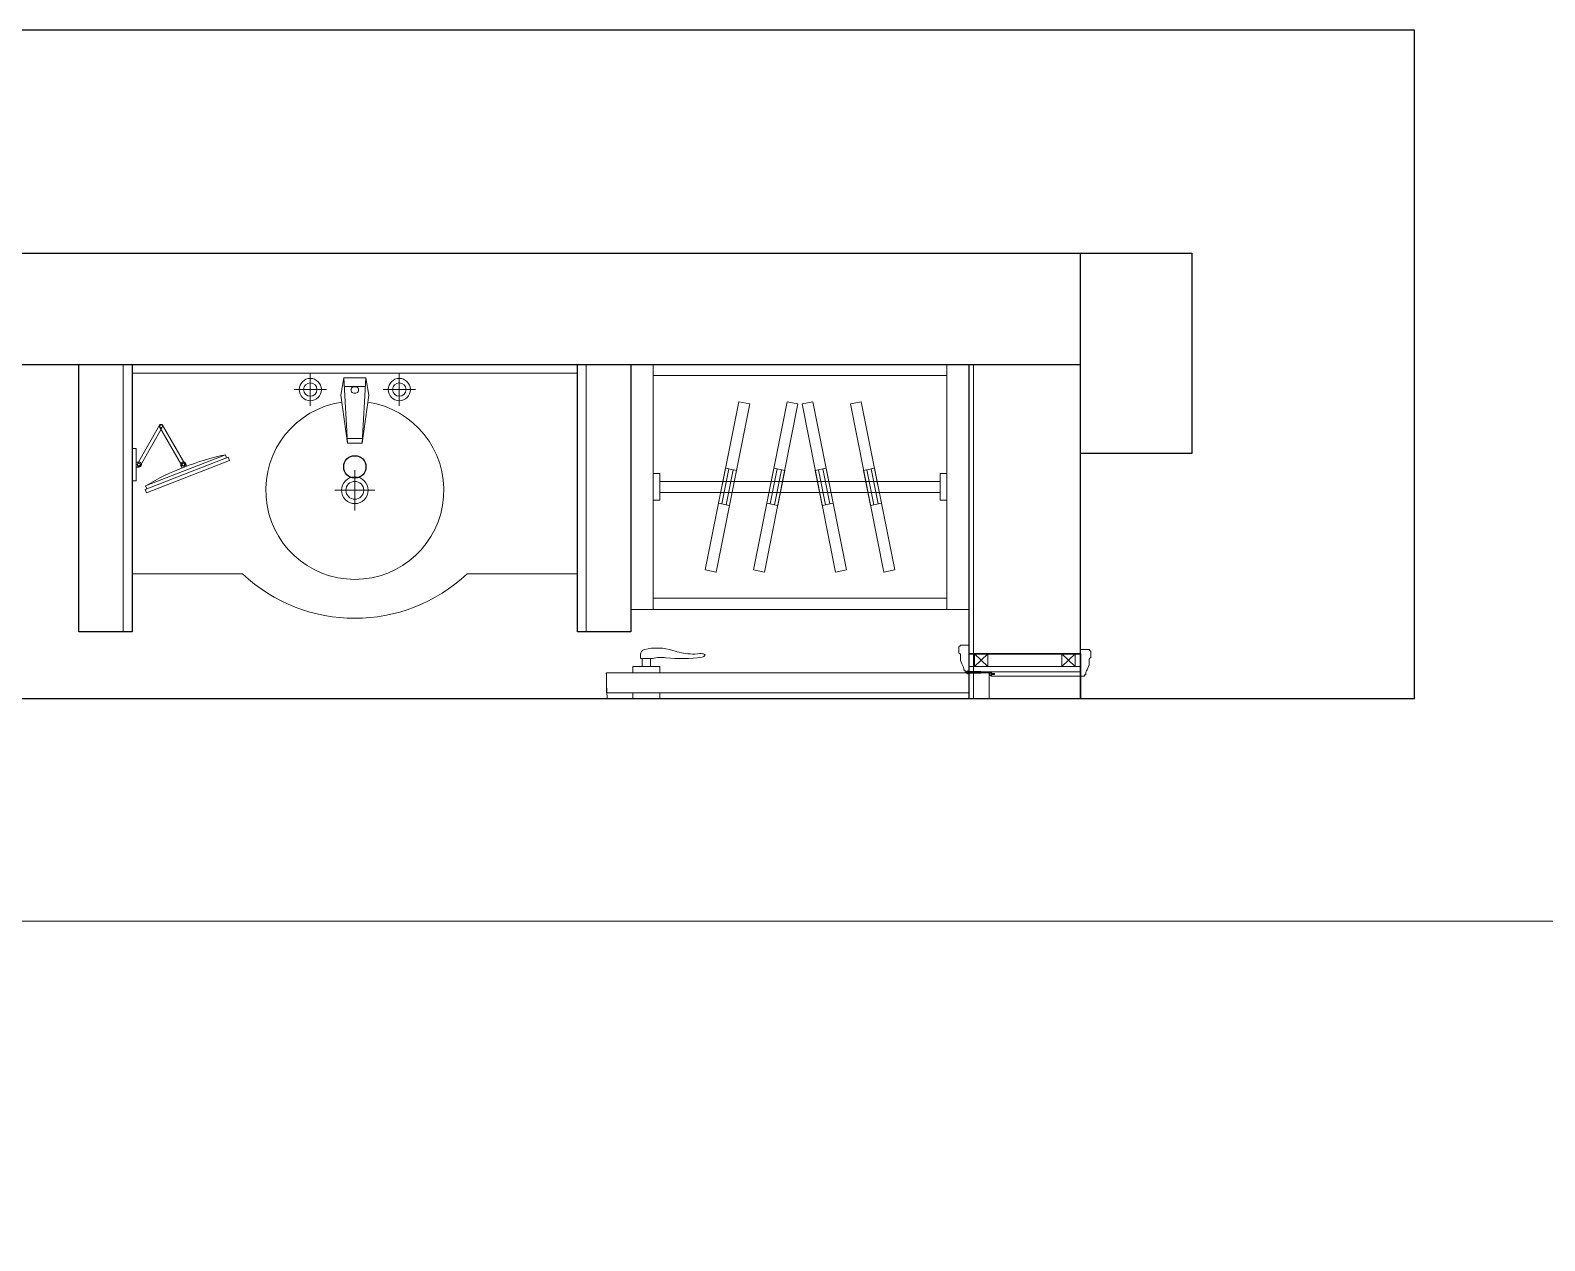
# Model space of a CAD drawing. Header units: millimetres. Extents: x 3162 to 221128, y -144913 to 11496.
# Drawn here: x 43200 to 46602, y -62878 to -60161 of the extents above; entities that cross this region are included whole.
import ezdxf
from ezdxf.xclip import XClip

# ---------------------------------------------------------------- set-up
doc = ezdxf.new("R2010")
doc.units = ezdxf.units.MM
doc.header["$LTSCALE"] = 10
doc.header["$XCLIPFRAME"] = 2
for name, pattern in [('ACAD_ISO03W100', [30, 12, -18]), ('DASH', [8.89, 6.35, -2.54]), ('DOTE', [61.468, 50.8, -5.08, 0.508, -5.08]), ('HIDDEN', [9.525, 6.35, -3.175])]:
    doc.linetypes.add(name, pattern=pattern)
for name, color, linetype, lineweight in [('Drawing【图框、表格】', 150, 'Continuous', 0), ('FC-Doorsill【门槛线】', 8, 'Continuous', 0), ('FF-Complete【墙体完成线】', 6, 'Continuous', 0), ('FF-Door【门】', 51, 'Continuous', 0), ('FF-FIXT【洁具】', 31, 'Continuous', 0), ('FF-MT【门套】', 20, 'Continuous', 0), ('FF-【活动成品家具】', 51, 'Continuous', 0), ('Hidden【虚线】', 136, 'DASH', 0)]:
    doc.layers.add(name, color=color, linetype=linetype, lineweight=lineweight)
for name, color, linetype in [('SYMBOL【符号】', 136, 'Continuous'), ('WALL_NEW【新建墙体】', 4, 'Continuous'), ('WALL【墙体】', 7, 'Continuous')]:
    doc.layers.add(name, color=color, linetype=linetype)

# ---------------------------------------------------------------- blocks, each defined once
blk = doc.blocks.new('洗手台40')
at = {"color": 8}
for p, q in [((194.8, 336.5), (194.8, 263.5)), ((231.3, 300), (158.3, 300)), ((-31.3, 245.1), (-31.3, 154.9)), ((182.2, 231.4), (74.6, 216.7)), ((221.1, 225), (74.6, 216.7)), ((74.6, 216.7), (74.6, 200)), ((84.7, 217.2), (84.7, 200)), ((221.1, 225), (182.2, 231.4)), ((201.4, 223.9), (201.4, 200)), ((221.1, 225), (221.1, 200)), ((13.8, 200), (-76.3, 200)), ((74.6, 183.3), (74.6, 200)), ((221.1, 175), (74.6, 183.3)), ((182.2, 168.6), (74.6, 183.3)), ((84.7, 182.8), (84.7, 200)), ((221.1, 175), (182.2, 168.6)), ((201.4, 176.1), (201.4, 200)), ((221.1, 175), (221.1, 200)), ((194.8, 136.5), (194.8, 63.5)), ((231.3, 100), (158.3, 100))]:
    blk.add_line(p, q, dxfattribs=at)
for centre, radius in [((194.8, 300), 25), ((194.8, 300), 15), ((-31.3, 200), 30), ((-31.3, 200), 20), ((194.8, 100), 25), ((194.8, 100), 15)]:
    blk.add_circle(centre, radius, dxfattribs=at)
blk.add_arc((-31.3, 200), 200, 8.4238, 351.5762)
for centre, start, end in [((194, 201.2), 350.5252, 189.4748), ((194, 198.8), 170.5252, 9.4748)]:
    blk.add_arc(centre, 7.19, start, end, dxfattribs=at)
blk = doc.blocks.new('刮须镜平面')
at = {"color": 0, "ltscale": 0.4}
for p, q in [((-118.2, 1.9), (-68.3, 88.4)), ((-61.6, 84.6), (-111.6, -1.9)), ((-68.3, 84.6), (-18.3, -1.9)), ((-11.7, 1.9), (-61.6, 88.4)), ((-9.2, 36.5), (0, 36.5)), ((-9.2, -36.5), (-9.2, 36.5)), ((0, 36.5), (0, -36.5)), ((-218.4, 9.3), (-215.7, 16.4)), ((-32.2, -63), (-218.4, 9.3)), ((-215.7, 16.4), (-29.4, -55.8)), ((-212.1, 15), (-209.3, 22.2)), ((-209.3, 22.2), (-30.2, -47.3)), ((-122.3, -3.3), (-120.3, 2.1)), ((-9.2, 5.8), (-15, 5.8)), ((-111.6, -7.5), (-109.5, -2.1)), ((-9.2, -5.8), (-15, -5.8)), ((-33, -54.4), (-30.2, -47.3)), ((-29.4, -55.8), (-32.2, -63)), ((0, -36.5), (-9.2, -36.5))]:
    blk.add_line(p, q, dxfattribs=at)
for centre in [(-64.9, 86.5), (-114.9, 0), (-15, 0)]:
    blk.add_circle(centre, 3.07, dxfattribs=at)
for centre, radius, start, end in [((-64.9, 86.5), 3.84, 30, 210), ((-64.9, 86.5), 3.84, 330, 150), ((-335.4, -568.2), 603.7, 59.6373, 77.9472), ((-114.9, 0), 5.76, 338.7922, 158.7922), ((-114.9, 0), 3.84, 150, 330), ((-15, 0), 5.76, 90, 270), ((-15, 0), 3.84, 210, 30)]:
    blk.add_arc(centre, radius, start, end, dxfattribs=at)
blk = doc.blocks.new('*U803', base_point=(20486.2, -29895.8))
for points in [[(20536.2, -30445.8), (20486.2, -30445.8), (20486.2, -29895.8), (20536.2, -29895.8)], [(21196.2, -29895.8), (21246.2, -29895.8), (21246.2, -30445.8), (21196.2, -30445.8)]]:
    blk.add_lwpolyline(points, close=True)
for points in [[(20536.2, -29895.8), (21196.2, -29895.8)], [(20536.2, -30445.8), (21196.2, -30445.8)]]:
    blk.add_lwpolyline(points)
at = {"color": 0}
for points in [[(20536.2, -29920.8), (21196.2, -29920.8)], [(20536.2, -30420.8), (21196.2, -30420.8)]]:
    blk.add_lwpolyline(points, dxfattribs=at)
at = {"color": 0, "linetype": 'DASH', "ltscale": 24}
for points in [[(20653.5, -30357.1), (20728.6, -29979.5), (20753.2, -29984.4), (20678.1, -30362)], [(20762.1, -30357.1), (20837.2, -29979.5), (20861.7, -29984.4), (20786.6, -30362)], [(20895.2, -29979.5), (20970.3, -30357.1), (20945.8, -30362), (20870.7, -29984.4)], [(21003.8, -29979.5), (21078.9, -30357.1), (21054.4, -30362), (20979.3, -29984.4)], [(20683.3, -30207.6), (20698.9, -30129.1), (20723.4, -30134), (20707.8, -30212.4)], [(20690.6, -30209), (20706.3, -30130.6), (20716.1, -30132.5), (20700.5, -30211)], [(20791.9, -30207.6), (20807.5, -30129.1), (20832, -30134), (20816.4, -30212.4)], [(20799.2, -30209), (20814.8, -30130.6), (20824.6, -30132.5), (20809, -30211)], [(20925, -30129.1), (20940.6, -30207.6), (20916, -30212.4), (20900.4, -30134)], [(20917.6, -30130.6), (20933.2, -30209), (20923.4, -30211), (20907.8, -30132.5)], [(21033.5, -30129.1), (21049.1, -30207.6), (21024.6, -30212.4), (21009, -30134)], [(21026.2, -30130.6), (21041.8, -30209), (21032, -30211), (21016.4, -30132.5)]]:
    blk.add_lwpolyline(points, close=True, dxfattribs=at)
at = {"color": 0}
for points in [[(20551.2, -30200.8), (20536.2, -30200.8), (20536.2, -30140.8), (20551.2, -30140.8)], [(21181.2, -30140.8), (21196.2, -30140.8), (21196.2, -30200.8), (21181.2, -30200.8)], [(21181.2, -30140.8), (21196.2, -30140.8), (21196.2, -30200.8), (21181.2, -30200.8)]]:
    blk.add_lwpolyline(points, close=True, dxfattribs=at)
at = {"color": 0, "linetype": 'DASH', "ltscale": 24}
for points in [[(20551.2, -30158.3), (21181.2, -30158.3)], [(20551.2, -30183.3), (21181.2, -30183.3)]]:
    blk.add_lwpolyline(points, dxfattribs=at)
blk = doc.blocks.new('门套线03')
at = {"ltscale": 100}
blk.add_lwpolyline([(60, 0), (60, 19.7, -0.339185), (56.6, 23.1), (42, 23.1, -0.360475), (38.5, 19.7), (29.2, 19.7, 0.137802), (14.5, 14.7, -0.16589), (3.4, 11.9), (3.4, 8.7), (0, 8.7), (0, 0)], format="xyb", close=True, dxfattribs=at)
blk = doc.blocks.new('HL_Door_Hinge')
at = {"color": 0, "linetype": 'DOTE', "ltscale": 0.04}
for p, q in [((-4, 3), (4, 3)), ((0, -1), (0, 7))]:
    blk.add_line(p, q, dxfattribs=at)
at = {"color": 0, "linetype": 'DASH', "ltscale": 5}
for p, q in [((-2, -26), (-2, 0.8)), ((-0.5, -26), (-0.5, 0)), ((0.5, -26), (0.5, 0)), ((2, -26), (2, 0.8)), ((-0.5, -26), (-2, -26)), ((0.5, -26), (2, -26))]:
    blk.add_line(p, q, dxfattribs=at)
for radius in [3, 2]:
    blk.add_circle((0, 3), radius, dxfattribs=at)
blk = doc.blocks.new('HL_Door_Seal')
at = {"color": 0}
for p, q in [((5, 0), (-5, 0)), ((-1, 6), (-0.5, 6.5)), ((-1, 6), (-0.5, 6)), ((-1, 5.5), (-0.5, 6)), ((-1, 5.5), (-0.5, 5.5)), ((-1, 5), (-0.5, 5.5)), ((-1, 4.5), (-0.5, 5)), ((-1, 5), (-0.5, 5)), ((-1, 4.5), (-0.5, 4.5)), ((-1, 4), (-0.5, 4.5)), ((-1, 4), (-0.5, 4)), ((-1, 3.5), (-0.5, 4)), ((-1, 3.5), (-0.5, 3.5)), ((-1, 3), (-0.5, 3.5)), ((-1, 3), (-0.5, 3)), ((-1, 2.5), (-0.5, 3)), ((-1, 2.5), (-0.5, 2.5)), ((-1, 2), (-0.5, 2.5)), ((-1, 2), (-0.5, 2)), ((-1, 1.5), (-0.5, 2)), ((-1, 1.5), (-0.5, 1.5)), ((-1, 1), (-0.5, 1.5)), ((-1, 1), (-0.5, 1)), ((-1, 0.5), (-0.5, 1)), ((-1, 0.5), (-0.5, 0.5)), ((-1, 0), (-0.5, 0.5)), ((-0.5, 6.5), (0.5, 6.5)), ((1, 6), (0.5, 6.5)), ((1, 6), (0.5, 6)), ((1, 5.5), (0.5, 6)), ((1, 5.5), (0.5, 5.5)), ((1, 5), (0.5, 5.5)), ((1, 5), (0.5, 5)), ((1, 4.5), (0.5, 5)), ((1, 4.5), (0.5, 4.5)), ((1, 4), (0.5, 4.5)), ((1, 4), (0.5, 4)), ((1, 3.5), (0.5, 4)), ((1, 3.5), (0.5, 3.5)), ((1, 3), (0.5, 3.5)), ((1, 3), (0.5, 3)), ((1, 2.5), (0.5, 3)), ((1, 2.5), (0.5, 2.5)), ((1, 2), (0.5, 2.5)), ((1, 2), (0.5, 2)), ((1, 1.5), (0.5, 2)), ((1, 1.5), (0.5, 1.5)), ((1, 1), (0.5, 1.5)), ((1, 1), (0.5, 1)), ((1, 0.5), (0.5, 1)), ((1, 0.5), (0.5, 0.5)), ((1, 0), (0.5, 0.5))]:
    blk.add_line(p, q, dxfattribs=at)
blk.add_lwpolyline([(-3.9, -1, 0.774597), (3.9, -1)], format="xyb", close=True, dxfattribs=at)
blk.add_arc((0, 0), 5, 180, 0.0005, dxfattribs=at)
blk = doc.blocks.new('门把手02')
at = {"color": 250}
for p, q in [((-13.5, 32.2), (-13.5, 40.9)), ((-30.4, 14.6), (-15.2, 14.6)), ((-30.4, 0), (-30.4, 14.6)), ((30.4, 0), (-30.4, 0)), ((-15.2, 14.6), (19.6, 14.6)), ((-15.2, 14.6), (19.6, 14.6)), ((12.9, 32.2), (-13.5, 32.2)), ((-9.4, 14.6), (-9.4, 32.2)), ((9.4, 14.6), (9.4, 32.2)), ((19.6, 14.6), (30.4, 14.6)), ((30.4, 14.6), (30.4, 0))]:
    blk.add_line(p, q, dxfattribs=at)
at = {"color": 250, "extrusion": (0, 0, -1)}
for centre, major_axis, start_param, end_param in [((-1.3, 40.9), (-8.59, 8.59), 5.497787, 6.813202), ((23.4, -64.1), (-0.1, 120), -0.233047, 0.306451), ((33.8, -51.4), (0, 86), -0.231441, 0.114669), ((79.3, 368.4), (-0.1, 336.3), 3.005111, 3.247916), ((107.8, 189.2), (1.8, 147), 3.194781, 3.464277), ((105.2, 172), (-91.7, 91.7), 3.813778, 3.981187), ((122.5, 24), (-13.7, 13.7), 0.647464, 1.248663), ((124, 43.6), (5.92, 5.92), 1.238085, 2.228964), ((130.6, 40.4), (-0.729, 0.729), 1.325662, 2.819982), ((12.9, 37.2), (3.58, 3.58), 2.124304, 2.356194)]:
    blk.add_ellipse(centre, major_axis=major_axis, ratio=1, start_param=start_param, end_param=end_param, dxfattribs=at)
blk = doc.blocks.new('hld_1_819.978_250_门把手02_门套线03_45_0_0_3_40_0_1_1')
at = {"layer": 'FC-Doorsill【门槛线】'}
for p, q in [((-0.5, 0.1389), (0.5, 0.1389)), ((-0.5, -0.1389), (0.5, -0.1389))]:
    blk.add_line(p, q, dxfattribs=at)
at = {"layer": 'FF-Door【门】'}
blk.add_lwpolyline([(-0.4528, 0.1389), (-0.4028, 0.1389), (-0.4028, 1.0444), (-0.4528, 1.0444)], close=True, dxfattribs=at)
at = {"layer": 'FF-Door【门】', "color": 250, "linetype": 'ACAD_ISO03W100', "ltscale": 0.104167}
blk.add_lwpolyline([(-0.4528, 0.1389), (0.4528, 0.1389), (0.4528, 0.0889), (-0.4528, 0.0889)], close=True, dxfattribs=at)
at = {"layer": 'FF-Door【门】', "color": 8, "linetype": 'HIDDEN', "ltscale": 60}
blk.add_arc((-0.4528, 0.1389), 0.9056, 0, 90, dxfattribs=at)
at = {"layer": 'FF-MT【门套】', "color": 250}
for p, q in [((-0.4689, 0.1256), (-0.5, 0.0922)), ((-0.4689, 0.0922), (-0.5, 0.1256)), ((0.4689, 0.1256), (0.5, 0.0922)), ((0.4689, 0.0922), (0.5, 0.1256)), ((-0.5, -0.0922), (-0.4689, -0.1256)), ((-0.5, -0.1256), (-0.4689, -0.0922)), ((0.5, -0.0922), (0.4689, -0.1256)), ((0.5, -0.1256), (0.4689, -0.0922))]:
    blk.add_line(p, q, dxfattribs=at)
for points in [[(-0.5, 0.1389), (-0.4689, 0.1389), (-0.4689, 0.1256), (-0.5, 0.1256)], [(-0.4689, 0.1256), (-0.4689, 0.0922), (-0.5, 0.0922), (-0.5, 0.1256)], [(-0.4689, 0.1389), (-0.4556, 0.1389), (-0.4556, -0.1389), (-0.4689, -0.1389)], [(0.4689, 0.1389), (0.4556, 0.1389), (0.4556, -0.1389), (0.4689, -0.1389)], [(0.5, 0.1389), (0.4689, 0.1389), (0.4689, 0.1256), (0.5, 0.1256)], [(0.4689, 0.1256), (0.4689, 0.0922), (0.5, 0.0922), (0.5, 0.1256)], [(-0.5, -0.0922), (-0.5, -0.1256), (-0.4689, -0.1256), (-0.4689, -0.0922)], [(0.5, -0.0922), (0.5, -0.1256), (0.4689, -0.1256), (0.4689, -0.0922)], [(-0.5, -0.1389), (-0.4689, -0.1389), (-0.4689, -0.1256), (-0.5, -0.1256)], [(0.5, -0.1389), (0.4689, -0.1389), (0.4689, -0.1256), (0.5, -0.1256)]]:
    blk.add_lwpolyline(points, close=True, dxfattribs=at)
at = {"layer": 'FF-MT【门套】'}
for points in [[(-0.5, 0.1389), (-0.4556, 0.1389), (-0.4556, 0.0833), (-0.4444, 0.0833), (-0.4444, -0.1389), (-0.5, -0.1389)], [(0.5, 0.1389), (0.4556, 0.1389), (0.4556, 0.0833), (0.4444, 0.0833), (0.4444, -0.1389), (0.5, -0.1389)]]:
    blk.add_lwpolyline(points, close=True, dxfattribs=at)
at = {"layer": 'FF-Door【门】', "color": 250, "yscale": 0.001111138856807, "zscale": 0.001111138856807}
for name, p, xscale, rotation in [('门把手02', (-0.4528, 0.9444), -0.001111138856807, 90.00000000000593), ('门把手02', (-0.4028, 0.9444), 0.001111138856807, 270.0000000000178), ('HL_Door_Seal', (-0.45, 0.0833), 0.001111138856807, 180.0000000000119), ('HL_Door_Seal', (0.45, 0.0833), -0.001111138856807, 180)]:
    blk.add_blockref(name, p, dxfattribs=dict(at, xscale=xscale, rotation=rotation))
at = {"layer": 'FF-Door【门】', "color": 250, "zscale": 0.001111138856807}
for name, p, xscale, yscale in [('门把手02', (0.3556, 0.1389), -0.001111138856807, 0.001111138856807), ('HL_Door_Hinge', (-0.4542, 0.1389), 0.001111138856807, 0.001111138856807), ('门把手02', (0.3556, 0.0889), -0.001111138856807, -0.001111138856807)]:
    blk.add_blockref(name, p, dxfattribs=dict(at, xscale=xscale, yscale=yscale))
at = {"layer": 'FF-MT【门套】', "zscale": 0.001111138856807}
for p, xscale, yscale in [((-0.4556, 0.1389), -0.001111138856807, 0.001111138856807), ((0.4556, 0.1389), 0.001111138856807, 0.001111138856807), ((-0.4444, -0.1389), -0.001111138856807, -0.001111138856807), ((0.4444, -0.1389), 0.001111138856807, -0.001111138856807)]:
    blk.add_blockref('门套线03', p, dxfattribs=dict(at, xscale=xscale, yscale=yscale))
blk = doc.blocks.new('海龙_08063430')
at = {"layer": 'FF-Complete【墙体完成线】'}
blk.add_line((2885, 1675), (2885, 75), dxfattribs=at)
for points in [[(975, 1075), (975, 1675), (2015, 1675), (2015, 1075)], [(995, 1075), (995, 1655), (1995, 1655), (1995, 1075)]]:
    blk.add_lwpolyline(points, dxfattribs=at)
at = {"layer": 'FF-FIXT【洁具】'}
blk.add_lwpolyline([(1242.5, 1205, 0.39604), (1747.5, 1205), (1995, 1205), (1995, 1655), (995, 1655), (995, 1205)], format="xyb", close=True, dxfattribs=at)
at = {"layer": 'SYMBOL【符号】'}
blk.add_circle((1495, 1445), 25, dxfattribs=at)
at = {"layer": 'WALL_NEW【新建墙体】'}
for p in [(2975, 1675), (3125, -75)]:
    blk.add_line(p, (3125, 1675), dxfattribs=at)
for points in [[(875, 1675), (995, 1675), (995, 1075), (875, 1075)], [(1995, 1675), (2115, 1675), (2115, 1075), (1995, 1075)], [(2875, 1025), (3125, 1025), (3125, 125), (2875, 125)]]:
    blk.add_lwpolyline(points, close=True, dxfattribs=at)
blk.add_lwpolyline([(3125, 1025), (2875, 1025), (2875, 1675)], dxfattribs=at)
at = {"layer": 'WALL【墙体】'}
for p, q in [((-3375, 1925), (3125, 1925)), ((3125, 1675), (3125, 1925)), ((-3125, 1675), (3125, 1675))]:
    blk.add_line(p, q, dxfattribs=at)
blk.add_lwpolyline([(3125, 1925), (3375, 1925), (3375, 1475), (3125, 1475)], close=True, dxfattribs=at)
at = {"xscale": -899.9775265476128, "yscale": 899.9775265476128, "zscale": 899.9775265476128, "rotation": 90.0000000000127}
blk.add_blockref('hld_1_819.978_250_门把手02_门套线03_45_0_0_3_40_0_1_1', (3000, 575), dxfattribs=at)
at = {"layer": 'FF-FIXT【洁具】', "rotation": 90}
blk.add_blockref('洗手台40', (1695, 1423.7), dxfattribs=at)
at = {"layer": 'FF-FIXT【洁具】', "xscale": -1}
blk.add_blockref('刮须镜平面', (995, 1450), dxfattribs=at)
at = {"layer": 'FF-【活动成品家具】', "color": 8}
blk.add_blockref('*U803', (2115, 1675), dxfattribs=at)

msp = doc.modelspace()

# ---------------------------------------------------------------- linework, layer by layer
at = {"layer": 'Drawing【图框、表格】'}
msp.add_lwpolyline([(38190.5, -73458.5), (38190.5, -62160.7), (52265.8, -62160.7), (52265.8, -73458.5)], close=True, dxfattribs=at)
msp.add_lwpolyline([(38190.5, -73458.5), (38190.5, -62160.7), (52265.8, -62160.7), (52265.8, -73458.5)], close=True, dxfattribs=at)
at = {"layer": 'Hidden【虚线】'}
msp.add_lwpolyline([(38559.4, -61660.7), (46309.4, -61660.7), (46309.4, -60160.7), (38559.4, -60160.7)], close=True, dxfattribs=at)

# ---------------------------------------------------------------- block references
at = {"layer": 'WALL【墙体】'}
ref = msp.add_blockref('海龙_08063430', (42434.4, -62585.7), dxfattribs=at)
XClip(ref).set_block_clipping_path([(-3874.9999970285, 925.0000322161), (3875.0000029715, 2425.0000322161)])

doc.saveas('drawing.dxf')
